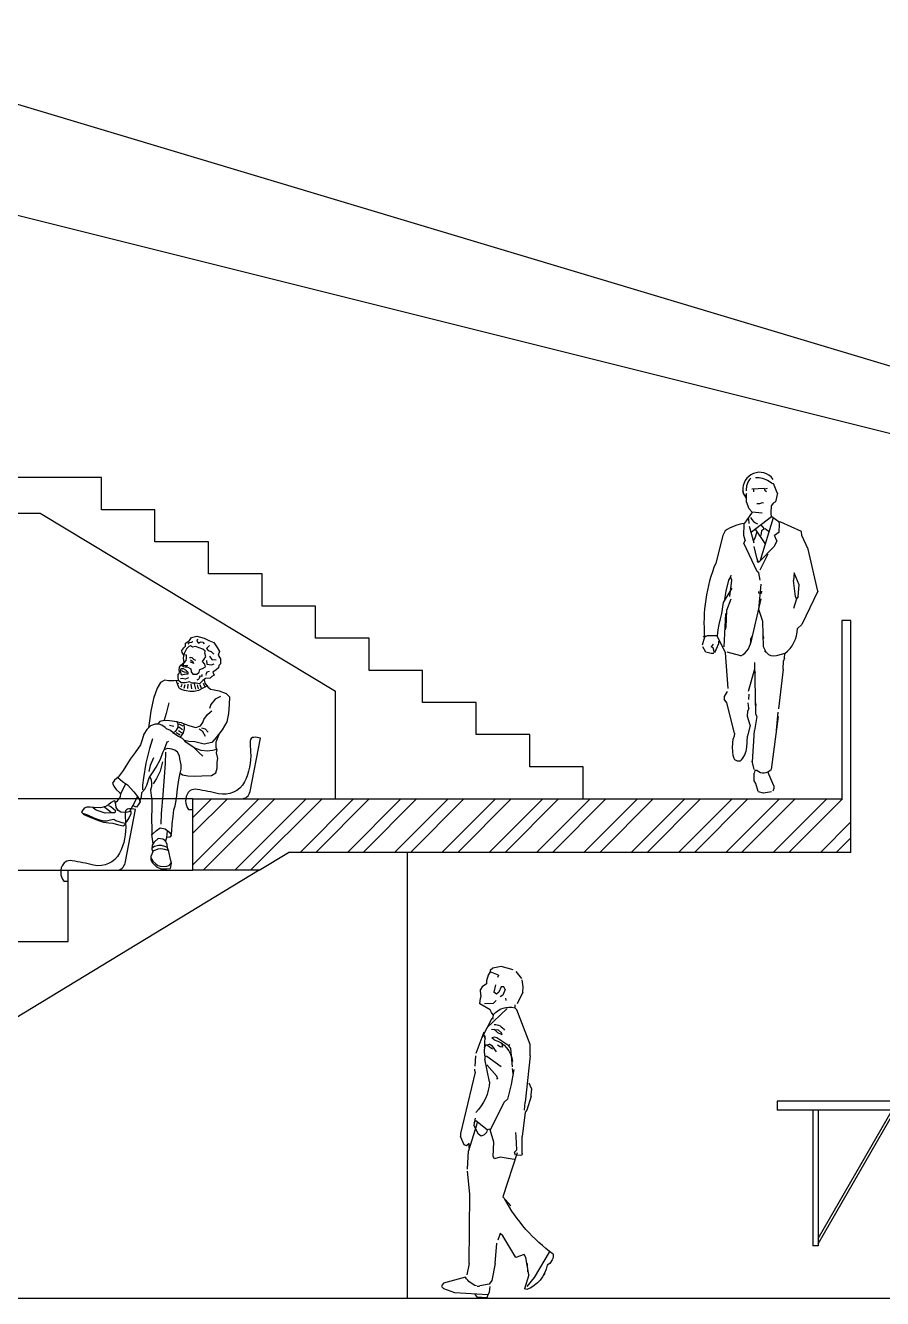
# Model space of a CAD drawing. Header units: inches. Extents: x 21 to 132, y 19 to 196.
# Drawn here: x 95.21 to 100.01, y 47.57 to 54.7 of the extents above; entities that cross this region are included whole.
import ezdxf

# ---------------------------------------------------------------- set-up
doc = ezdxf.new("R2010")
doc.units = ezdxf.units.IN
doc.header["$MEASUREMENT"] = 0
for name, color, linetype in [('fur', 253, 'Continuous'), ('FURN', 253, 'Continuous'), ('gradient', 240, 'Continuous'), ('inwall', 41, 'Continuous'), ('wall', 7, 'Continuous')]:
    doc.layers.add(name, color=color, linetype=linetype)

# ---------------------------------------------------------------- blocks, each defined once
blk = doc.blocks.new('4')
for p, q in [((-0.2531, 1.7135), (-0.186, 1.7316)), ((-0.186, 1.7316), (-0.1395, 1.7212)), ((-0.1395, 1.7212), (-0.124, 1.7083)), ((-0.31, 1.6179), (-0.3048, 1.6566)), ((-0.3022, 1.6644), (-0.2712, 1.7031)), ((-0.1705, 1.6825), (-0.124, 1.7006)), ((-0.1705, 1.6825), (-0.1653, 1.6696)), ((-0.124, 1.7083), (-0.124, 1.7006)), ((-0.124, 1.7006), (-0.1136, 1.6825)), ((-0.1136, 1.6825), (-0.1033, 1.6515)), ((-0.1033, 1.6515), (-0.1033, 1.6334)), ((-0.3074, 1.5869), (-0.31, 1.6179)), ((-0.3074, 1.5869), (-0.2764, 1.5223)), ((-0.2092, 1.6024), (-0.2015, 1.6179)), ((-0.2092, 1.6024), (-0.1963, 1.5714)), ((-0.2015, 1.6179), (-0.186, 1.6179)), ((-0.1963, 1.5714), (-0.1808, 1.5611)), ((-0.186, 1.6179), (-0.173, 1.5869)), ((-0.173, 1.5869), (-0.1601, 1.5766)), ((-0.1601, 1.5766), (-0.1446, 1.5869)), ((-0.155, 1.6282), (-0.1446, 1.5869)), ((-0.1033, 1.6334), (-0.08, 1.6179)), ((-0.08, 1.6179), (-0.0697, 1.6024)), ((-0.0723, 1.5714), (-0.0697, 1.6024)), ((-0.0723, 1.5714), (-0.0697, 1.5533)), ((-0.2738, 1.4887), (-0.2635, 1.4991)), ((-0.2635, 1.5171), (-0.2635, 1.4991)), ((-0.2144, 1.5404), (-0.2118, 1.5533)), ((-0.1575, 1.5404), (-0.142, 1.5249)), ((-0.142, 1.5249), (-0.093, 1.5223)), ((-0.124, 1.4887), (-0.0671, 1.5223)), ((-0.0671, 1.5223), (-0.0697, 1.5533)), ((-0.3485, 1.295), (-0.2738, 1.4887)), ((-0.2195, 1.4965), (-0.1051, 1.3874)), ((-0.142, 1.4603), (-0.1317, 1.4732)), ((-0.142, 1.4603), (-0.1395, 1.4448)), ((-0.142, 1.4371), (-0.1395, 1.4448)), ((-0.1347, 1.4409), (-0.0775, 1.3311)), ((-0.1317, 1.4732), (-0.124, 1.4887)), ((-0.1911, 1.3492), (-0.1679, 1.3596)), ((-0.1911, 1.3492), (-0.1885, 1.3596)), ((-0.1885, 1.3596), (-0.1705, 1.3751)), ((-0.1705, 1.3751), (-0.1317, 1.3776)), ((-0.1679, 1.3596), (-0.155, 1.3725)), ((-0.155, 1.3725), (-0.1472, 1.3776)), ((-0.09, 1.364), (-0.0439, 1.2433)), ((-0.3485, 1.2304), (-0.3485, 1.295)), ((-0.2402, 1.2717), (-0.2299, 1.2872)), ((-0.2325, 1.295), (-0.2299, 1.2872)), ((-0.2299, 1.2872), (-0.1627, 1.3311)), ((-0.1963, 1.2795), (-0.1911, 1.295)), ((-0.1808, 1.2821), (-0.1653, 1.2898)), ((-0.1627, 1.3311), (-0.1472, 1.3363)), ((-0.1601, 1.2536), (-0.1369, 1.2846)), ((-0.1472, 1.3363), (-0.1343, 1.3311)), ((-0.1472, 1.3208), (-0.1343, 1.3311)), ((-0.1369, 1.2846), (-0.1189, 1.2966)), ((-0.1369, 1.2691), (-0.1059, 1.2898)), ((-0.1214, 1.295), (-0.1059, 1.2898)), ((-0.1059, 1.2898), (-0.0981, 1.2898)), ((-0.0981, 1.2898), (-0.0904, 1.2743)), ((-0.0978, 1.3245), (-0.0904, 1.3466)), ((-0.093, 1.2459), (-0.0959, 1.3431)), ((-0.3485, 1.2304), (-0.3203, 0.9721)), ((-0.2505, 1.1684), (-0.2402, 1.2717)), ((-0.1963, 1.2795), (-0.1808, 1.2821)), ((-0.186, 1.1684), (-0.1059, 1.2278)), ((-0.1059, 1.2278), (-0.0955, 1.2278)), ((-0.0955, 1.2278), (-0.0955, 1.2123)), ((-0.093, 1.2459), (-0.093, 1.2304)), ((-0.0413, 1.1736), (-0.0439, 1.2304)), ((-0.2574, 1.1541), (-0.2428, 1.0702)), ((-0.2531, 1.1296), (-0.2505, 1.1606)), ((-0.1627, 1.1167), (-0.1059, 1.1813)), ((-0.1214, 1.0857), (-0.0955, 1.2123)), ((-0.0413, 1.14), (-0.0387, 1.1555)), ((-0.3565, 1.047), (-0.3435, 1.078)), ((-0.2428, 1.0702), (-0.2221, 0.9876)), ((-0.1679, 1.1012), (-0.1627, 1.1167)), ((-0.1679, 1.1012), (-0.1601, 1.1012)), ((-0.0413, 1.14), (0.0414, 0.7964)), ((-0.3565, 1.047), (-0.3565, 1.0366)), ((-0.3539, 1.0056), (-0.3565, 1.0366)), ((-0.3539, 1.0056), (-0.3306, 0.9256)), ((-0.3177, 0.9256), (-0.3203, 0.9721)), ((-0.2221, 0.9876), (-0.204, 0.9721)), ((-0.204, 0.9721), (-0.124, 0.8171)), ((-0.3306, 0.9256), (-0.3203, 0.9152)), ((-0.3203, 0.9152), (-0.3048, 0.7783)), ((-0.1085, 0.8171), (-0.0439, 0.8661)), ((-0.0516, 0.8584), (-0.049, 0.8429)), ((-0.0413, 0.8816), (-0.0335, 0.8429)), ((-0.0413, 0.8661), (-0.0335, 0.8532)), ((-0.2712, 0.7783), (-0.2686, 0.8016)), ((-0.1446, 0.7473), (-0.124, 0.8171)), ((-0.1214, 0.8196), (-0.1085, 0.8171)), ((-0.1085, 0.8171), (-0.1033, 0.8016)), ((-0.1033, 0.8016), (-0.0904, 0.7886)), ((-0.0904, 0.7886), (-0.0749, 0.7809)), ((-0.0749, 0.7809), (-0.0594, 0.7912)), ((-0.0594, 0.7912), (-0.0335, 0.8429)), ((-0.049, 0.8429), (-0.0025, 0.6982)), ((0.0414, 0.7964), (0.0414, 0.7783)), ((-0.3048, 0.6827), (-0.3048, 0.7783)), ((-0.2738, 0.7034), (-0.2712, 0.7783)), ((-0.142, 0.6672), (-0.1446, 0.7473)), ((-0.0077, 0.7137), (-0.0077, 0.7396)), ((-0.0077, 0.7396), (0.0078, 0.7266)), ((0.0078, 0.7266), (0.0207, 0.7318)), ((0.0207, 0.7318), (0.0414, 0.7783)), ((-0.3048, 0.6827), (-0.3022, 0.675)), ((-0.3022, 0.675), (-0.2945, 0.6724)), ((-0.2945, 0.6724), (-0.2712, 0.675)), ((-0.2764, 0.6879), (-0.1963, 0.4399)), ((-0.2738, 0.7034), (-0.2609, 0.6905)), ((-0.266, 0.675), (-0.2609, 0.6905)), ((-0.2583, 0.6491), (-0.1808, 0.6621)), ((-0.1808, 0.6621), (-0.1498, 0.6543)), ((-0.1498, 0.6543), (-0.142, 0.6672)), ((0.0026, 0.5949), (-0.0025, 0.6982)), ((-0.0103, 0.4554), (0.0026, 0.5846)), ((-0.2402, 0.3908), (-0.1963, 0.4399)), ((-0.0077, 0.0679), (-0.0103, 0.4554)), ((-0.2686, 0.1015), (-0.1963, 0.2229)), ((-0.1963, 0.2229), (-0.1808, 0.2358)), ((-0.1808, 0.2358), (-0.1679, 0.1971)), ((-0.1524, 0.0679), (-0.1627, 0.1816)), ((-0.4727, 0.0886), (-0.4598, 0.0679)), ((-0.4624, 0.1299), (-0.4546, 0.1299)), ((-0.4546, 0.1299), (-0.372, -0.0122)), ((-0.341, 0.0033), (-0.3255, 0.1015)), ((-0.3255, 0.1015), (-0.3151, 0.117)), ((-0.3151, 0.117), (-0.2686, 0.1015)), ((-0.4598, 0.0679), (-0.4443, 0.0576)), ((-0.4314, 0.0111), (-0.4262, 0.0033)), ((-0.341, 0.0033), (-0.3177, -0.0742)), ((-0.3358, 0.0214), (-0.3332, 0.0679)), ((-0.1524, 0.0679), (-0.1343, -0.0277)), ((-0.0077, 0.0679), (0.0052, 0.0033)), ((-0.372, -0.0122), (-0.3306, -0.0613)), ((-0.1343, -0.0277), (-0.1188, -0.0484)), ((-0.1214, -0.0923), (-0.124, -0.0613)), ((-0.1188, -0.0484), (-0.0671, -0.0587)), ((-0.0645, -0.0613), (-0.0516, -0.0613)), ((0.013, -0.0096), (0.137, -0.0432)), ((0.1344, -0.0742), (0.1473, -0.0613)), ((0.137, -0.0432), (0.1473, -0.0587)), ((-0.3306, -0.0794), (-0.3177, -0.0742)), ((-0.1214, -0.0923), (-0.111, -0.1078)), ((-0.111, -0.1078), (0.0724, -0.0974)), ((-0.111, -0.1078), (-0.1059, -0.1259)), ((-0.1059, -0.1259), (-0.0516, -0.1207)), ((-0.0516, -0.1207), (-0.0413, -0.1052)), ((0.0724, -0.0974), (0.1344, -0.0742))]:
    blk.add_line(p, q)
for centre, radius, start, end in [((-0.2312, 1.3906), 0.1131, 38.01282, 106.58633), ((-0.1489, 1.3415), 0.0646, 88.53174, 148.6993), ((-0.1054, 1.1806), 0.1463, 106.593, 172.60968), ((0.1495, 1.1031), 0.2714, 183.67133, 224.57059), ((-1.0408, 0.8897), 0.954, 306.16757, 330.98499), ((-0.4288, 0.1118), 0.0497, 171.02748, 207.89691), ((-0.2619, 0.0934), 0.1859, 191.10316, 248.29526), ((-0.0818, 0.0464), 0.1101, 287.32986, 329.405)]:
    blk.add_arc(centre, radius, start, end)
blk = doc.blocks.new('6')
for p, q in [((-0.0356, 1.7268), (-0.0406, 1.7118)), ((-0.0256, 1.7418), (-0.0356, 1.7268)), ((-0.0181, 1.7493), (-0.0256, 1.7418)), ((0.0969, 1.7218), (0.0844, 1.7318)), ((0.1069, 1.7418), (0.0945, 1.7583)), ((0.1094, 1.7168), (0.0969, 1.7218)), ((0.1301, 1.6649), (0.1083, 1.7195)), ((-0.0606, 1.6643), (-0.0631, 1.6793)), ((-0.0437, 1.6389), (-0.0606, 1.6643)), ((-0.0431, 1.6643), (-0.0506, 1.6493)), ((-0.0431, 1.6793), (-0.0406, 1.7118)), ((-0.0431, 1.6168), (-0.0431, 1.6643)), ((0.0569, 1.6918), (-0.0131, 1.6893)), ((-0.0031, 1.6893), (-0.0031, 1.6743)), ((0.0719, 1.6918), (0.0594, 1.6893)), ((0.0619, 1.6793), (0.0594, 1.6893)), ((0.0694, 1.6743), (0.0619, 1.6793)), ((0.1306, 1.6654), (0.1194, 1.6168)), ((-0.0289, 1.5775), (-0.0431, 1.6168)), ((-0.0106, 1.5593), (-0.0289, 1.5775)), ((0.0294, 1.6068), (0.0144, 1.6068)), ((0.0444, 1.6118), (0.0294, 1.6068)), ((0.0519, 1.6093), (0.0444, 1.6118)), ((0.0944, 1.5543), (0.0969, 1.5968)), ((0.1069, 1.6093), (0.0969, 1.5968)), ((0.1194, 1.6168), (0.1069, 1.6093)), ((-0.0456, 1.5118), (-0.0556, 1.4968)), ((-0.0106, 1.5593), (-0.0456, 1.5118)), ((-0.0281, 1.4968), (-0.0306, 1.5218)), ((0.0969, 1.5343), (-0.0156, 1.4468)), ((0.0444, 1.5543), (-0.0106, 1.5593)), ((0.1073, 1.5284), (0.0344, 1.2893)), ((0.0969, 1.5343), (0.0944, 1.5543)), ((0.1394, 1.5043), (0.0994, 1.5343)), ((0.1419, 1.4918), (0.1394, 1.5043)), ((0.1494, 1.5043), (0.1394, 1.5043)), ((0.2644, 1.4518), (0.1494, 1.5043)), ((-0.1756, 1.4293), (-0.2156, 1.2743)), ((-0.1631, 1.4543), (-0.1756, 1.4293)), ((-0.0581, 1.4293), (-0.0556, 1.4918)), ((-0.0506, 1.4018), (-0.0581, 1.4293)), ((-0.0006, 1.3868), (-0.0256, 1.4793)), ((0.0144, 1.4493), (0.0044, 1.4143)), ((0.0619, 1.3843), (0.0069, 1.4643)), ((0.0419, 1.4543), (0.0369, 1.4293)), ((0.0569, 1.4668), (0.0394, 1.4893)), ((0.0569, 1.4668), (0.0419, 1.4543)), ((0.0794, 1.4518), (0.0619, 1.4668)), ((0.1394, 1.4468), (0.1144, 1.4293)), ((0.1269, 1.3993), (0.1144, 1.4293)), ((0.1394, 1.4468), (0.1419, 1.4918)), ((0.2669, 1.4293), (0.2644, 1.4518)), ((0.3019, 1.3518), (0.2669, 1.4293)), ((-0.0506, 1.4018), (-0.0581, 1.3868)), ((0.0169, 1.2268), (-0.0581, 1.3868)), ((0.0044, 1.4143), (-0.0031, 1.4018)), ((0.0144, 1.3043), (-0.0006, 1.3668)), ((0.1119, 1.3668), (0.0244, 1.2768)), ((0.1269, 1.3993), (0.1119, 1.3668)), ((0.0244, 1.2768), (0.0144, 1.3043)), ((0.0244, 1.2768), (0.0169, 1.2893)), ((0.0769, 1.3243), (0.0319, 1.2343)), ((0.3569, 1.1168), (0.3019, 1.3518)), ((0.0269, 1.2193), (0.0169, 1.2268)), ((0.0344, 1.1793), (0.0269, 1.2193)), ((0.2242, 1.2203), (0.2205, 1.1758)), ((0.2512, 1.1525), (0.2242, 1.2203)), ((-0.1431, 1.1793), (-0.1581, 1.1168)), ((-0.1331, 1.1968), (-0.1431, 1.1793)), ((-0.1356, 1.0868), (-0.1256, 1.1793)), ((-0.1306, 1.2068), (-0.1331, 1.1968)), ((-0.1256, 1.1793), (-0.1331, 1.1968)), ((0.0269, 1.0143), (0.0394, 1.1568)), ((0.2319, 1.0868), (0.2205, 1.1758)), ((0.2469, 1.0868), (0.2512, 1.1525)), ((-0.1256, 1.1343), (-0.1731, 1.0543)), ((-0.1581, 1.1168), (-0.1656, 1.0718)), ((-0.1306, 1.0718), (-0.1556, 1.0093)), ((0.0369, 1.0743), (-0.0204, 0.8243)), ((0.0244, 1.1143), (0.0244, 1.1068)), ((0.0319, 1.1043), (0.0244, 1.1068)), ((0.0394, 1.1043), (0.0319, 1.1043)), ((0.0419, 1.1168), (0.0394, 1.1043)), ((0.2369, 1.0743), (0.2212, 1.0197)), ((0.2369, 1.0743), (0.2319, 1.0868)), ((0.2469, 1.0868), (0.2369, 1.0743)), ((0.3569, 1.1168), (0.2669, 0.9293)), ((-0.1731, 1.0543), (-0.1831, 0.9918)), ((-0.1556, 1.0093), (-0.1581, 0.9143)), ((0.0494, 0.9468), (0.0269, 1.0143)), ((-0.1981, 0.9293), (-0.2031, 0.8993)), ((-0.1906, 0.9618), (-0.1981, 0.9293)), ((-0.1831, 0.9918), (-0.1906, 0.9618)), ((-0.1681, 0.8043), (-0.1581, 0.9918)), ((0.0519, 0.8043), (0.0494, 0.9468)), ((0.2669, 0.9293), (0.2419, 0.9068)), ((-0.2781, 0.8593), (-0.2906, 0.8143)), ((-0.2781, 0.8593), (-0.2831, 0.8668)), ((-0.2631, 0.8668), (-0.2781, 0.8593)), ((-0.2081, 0.8668), (-0.2631, 0.8668)), ((-0.2031, 0.8993), (-0.2081, 0.8668)), ((-0.1606, 0.7718), (-0.2081, 0.8668)), ((-0.1581, 0.9143), (-0.1631, 0.8993)), ((-0.0106, 0.8668), (-0.0181, 0.8518)), ((0.0544, 0.8518), (0.0519, 0.8668)), ((-0.2706, 0.7743), (-0.2881, 0.8043)), ((-0.2306, 0.8193), (-0.2406, 0.8043)), ((-0.2306, 0.7993), (-0.2406, 0.8043)), ((-0.2231, 0.7718), (-0.2306, 0.7993)), ((-0.2006, 0.8218), (-0.2231, 0.7718)), ((-0.2006, 0.8368), (-0.2006, 0.8218)), ((0.0669, 0.7743), (0.0519, 0.8043)), ((-0.2406, 0.7668), (-0.2706, 0.7743)), ((-0.2256, 0.7668), (-0.2406, 0.7668)), ((-0.1456, 0.5718), (-0.1606, 0.7718)), ((-0.0756, 0.7543), (-0.1506, 0.7743)), ((0.0094, 0.4293), (0.0044, 0.7168)), ((0.0794, 0.7618), (0.0587, 0.7825)), ((0.1719, 0.7668), (0.1307, 0.7573)), ((0.1619, 0.6793), (0.1644, 0.7268)), ((0.1694, 0.7418), (0.1644, 0.7268)), ((0.1694, 0.7418), (0.1719, 0.7668)), ((0.0019, 0.6793), (-0.0331, 0.5543)), ((0.0069, 0.6568), (0.0019, 0.6718)), ((0.1619, 0.6793), (0.1369, 0.4568)), ((-0.1506, 0.5543), (-0.1681, 0.5268)), ((-0.1681, 0.5268), (-0.1681, 0.5118)), ((-0.1531, 0.4918), (-0.1681, 0.5118)), ((-0.0306, 0.5093), (-0.0281, 0.5393)), ((-0.1106, 0.3218), (-0.1531, 0.4918)), ((-0.0381, 0.4143), (-0.0356, 0.4468)), ((-0.0306, 0.4618), (-0.0356, 0.4468)), ((-0.0306, 0.4618), (-0.0331, 0.4918)), ((0.0119, 0.4768), (0.0094, 0.4918)), ((0.0144, 0.4143), (0.0094, 0.4293)), ((0.1244, 0.3368), (0.1344, 0.4393)), ((-0.0231, 0.3668), (-0.0381, 0.4143)), ((-0.0231, 0.3668), (-0.0381, 0.3043)), ((0.0144, 0.4143), (0.0019, 0.3368)), ((0.1344, 0.4143), (0.0944, 0.1168)), ((-0.1206, 0.2418), (-0.1181, 0.2893)), ((-0.1131, 0.3043), (-0.1181, 0.2893)), ((-0.1106, 0.3218), (-0.1131, 0.3043)), ((-0.0406, 0.2418), (-0.0381, 0.3043)), ((-0.0094, 0.1603), (0.0019, 0.3368)), ((-0.1181, 0.1968), (-0.1206, 0.2418)), ((-0.1131, 0.1793), (-0.1181, 0.1968)), ((-0.1081, 0.1718), (-0.1131, 0.1793)), ((-0.0931, 0.1643), (-0.1081, 0.1718)), ((-0.0781, 0.1643), (-0.0931, 0.1643)), ((-0.0006, 0.1168), (-0.0106, 0.1643)), ((0.0044, 0.1118), (-0.0006, 0.0968)), ((-0.0006, 0.0543), (-0.0006, 0.0968)), ((0.0169, 0.1118), (0.0044, 0.1118)), ((0.1094, 0.0268), (0.0769, 0.1043)), ((0.0094, 0.0393), (-0.0006, 0.0543)), ((0.0219, -0.0057), (0.0094, 0.0393)), ((0.1094, 0.0118), (0.1044, -0.0032)), ((0.1094, 0.0268), (0.1094, 0.0118)), ((0.0519, -0.0157), (0.0244, -0.0082)), ((0.0969, -0.0082), (0.0519, -0.0157))]:
    blk.add_line(p, q)
for centre, radius, start, end in [((0.0308, 1.6885), 0.0945, 47.57435, 194.78891), ((0.0144, 1.6207), 0.1313, 57.78509, 93.27433), ((0.0446, 1.5635), 0.0736, 207.65378, 249.97565), ((-0.0096, 1.2232), 0.2775, 99.54898, 123.59354), ((0.6154, 0.937), 0.8969, 157.90522, 184.96576), ((0.0633, 0.9086), 0.1786, 307.44623, 359.42336), ((-0.1225, 0.8477), 0.1044, 296.65901, 2.28175), ((0.1125, 0.8363), 0.0815, 245.99936, 289.22871), ((-0.177, 0.26), 0.1375, 315.93936, 352.41844), ((0.0529, 0.1564), 0.0573, 231.02887, 316.35388)]:
    blk.add_arc(centre, radius, start, end)
blk = doc.blocks.new('fiberseat02')
blk.add_lwpolyline([(10.78, 34, 0.084607), (7.05, 34.47, 0.394529), (5.03, 32.41, 0.024864), (5.19, 26.29, -0.138661), (1.78, 9.51, -0.345282), (-12.73, 2.86, 0.017769), (-24.8, 5.3, 0.174535), (-28.63, 4.6, 0.105123), (-29.67, 3.65, 0.33233), (-29.51, -6.05), (-27.08, -6.05), (-27.08, 0), (0, 0, 0.358624), (4.91, 4.04)], format="xyb", close=True)
blk = doc.blocks.new('Man082')
for points in [[(14.06, 66.77), (14.91, 68.12), (15.15, 69.34), (14.08, 70.74), (13, 71.82), (13.02, 73.52), (10.89, 74.97), (9.8, 76.53), (6.8, 77.3), (2.59, 76.25), (0.02, 74.93), (-2.71, 73.81), (-4.63, 71), (-5.9, 68.72), (-5.24, 66.8), (-6.62, 64.73), (-6.55, 61.8), (-5.6, 60.99), (-5.4, 59.56), (-4.16, 58.44), (-2.14, 57.17), (-2.93, 55.49), (-1.59, 54.75), (-0.8, 53.78), (1.92, 53.67), (3.38, 52.49), (5.23, 50.72), (7.16, 51.04), (9.53, 50.94), (10.89, 51.85), (13.34, 51.19), (15.59, 51.19), (17.1, 52.49), (17.27, 54.54), (17.13, 55.97), (16.22, 56.94), (16.69, 58.39), (16.44, 59.93), (15.46, 61.23), (14.27, 60.32), (13.23, 60.18), (12.06, 60.15), (10.1, 59.11), (9.93, 57.34), (9.07, 56.16), (6.71, 56.1), (5.52, 57.13), (4.99, 58.66), (3.48, 59.22), (1.92, 60.18), (2.32, 61.62), (3.5, 63.08), (2.59, 64.39), (1.78, 66.04), (2.23, 67.92), (2.15, 68.91), (3.29, 70.09), (5.41, 70.8), (7.49, 71.63), (9.11, 71.18), (10.3, 71.91), (11.13, 71.6), (12.44, 70.31), (13.25, 68.68), (13.82, 67.65)], [(11.5, 56.17), (11.65, 57.06), (12.83, 58.3), (14.3, 59.1), (15.4, 59.13), (15.91, 58.64), (16.09, 57.82), (15.95, 57.21), (15.75, 56.21), (14.93, 55.64), (13.66, 56.11), (12.77, 56.25), (12, 56.18)], [(43.7, -20.79), (44.92, -21.14), (46.3, -21.5), (49.33, -21.25), (50.91, -20.4), (51.86, -18.65), (52.1, -16.88), (52.65, -15), (53.49, -15.04), (54.72, -15.78), (56.25, -17.07), (57.97, -18.02), (60.81, -18.83), (64.49, -18.68), (66.48, -18.52), (68.41, -18.43), (69.8, -19), (70.82, -20.29), (71.29, -21.34), (70.06, -22.58), (66.06, -24.33), (61.76, -25.98), (59.02, -26.82), (56.1, -27.22), (53.9, -27.43), (50.61, -28.34), (48.09, -28.96), (46.85, -28.21), (46.72, -27.38), (45.82, -26.36), (44.71, -24.4), (43.51, -21.94), (43.49, -21.24)], [(31.45, -43.43), (32.5, -46.1), (32.54, -47.75), (31.86, -49.48), (29.34, -51.97), (26.93, -53.02), (23.52, -53.1), (21.42, -52.87), (20.84, -49.91), (21.45, -47.75), (22.34, -43.32), (23.12, -41.2), (23.34, -39.37), (24.35, -37.36), (25.87, -36.33), (28.4, -36.05), (30.59, -38.04), (31.69, -39.78), (32.01, -42.03)]]:
    blk.add_lwpolyline(points, close=True)
for points in [[(-0.4, 72.1), (1.34, 70.44), (0.37, 69.42), (-1.38, 68.72), (-2.83, 67.36)], [(6.4, 75.74), (6.65, 74.47), (5.74, 73.41), (4.67, 74.27), (3.3, 73.95), (2.71, 73.01)], [(9.35, 74.65), (9.53, 73.83), (11.25, 73.59), (11.71, 72.89)], [(-0.32, 66.1), (-1.71, 64.35), (-4.07, 64.12)], [(10.52, 64.97), (10.45, 65.63), (9.51, 65.34), (8.65, 64.42), (7.4, 63.9)], [(12, 60.86), (12.56, 60.72), (13.15, 60.73), (14.03, 60.97), (14.35, 61.31), (13.84, 62.45), (12.7, 63.75), (12.61, 64.85), (12.52, 66.63), (13.18, 66.97)], [(14.06, 66.77), (14.24, 66.16), (14.37, 65.06), (14.18, 63.78), (14.1, 62.57), (14.9, 61.66), (15.76, 60.83)], [(1.39, 63.65), (1.06, 61.76), (-1.53, 61.37), (-2.92, 61.94)], [(-0.12, 57.54), (1.21, 57.25), (1.64, 55.82), (1.48, 55.42)], [(10.31, 64.13), (9.23, 63.44), (8.6, 62.06), (9.21, 62.34), (10.35, 62.7), (10.29, 63.03)], [(15.41, 58.58), (14.94, 57.84), (13.85, 57.38), (12.42, 57.12)], [(2.6, 52.8), (2.2, 50.98), (0.64, 49.01), (-0.98, 47.71), (-3.07, 47.33), (-5.81, 46.82), (-9.75, 45.23), (-11.51, 43.37), (-11.41, 39.12), (-11.02, 34.12), (-10.03, 29.27), (-7.43, 24.81), (-4.02, 20.59), (-1.7, 17.78), (2.63, 16.85), (7.89, 18.12), (11.15, 18.37), (13.72, 18.88), (14.86, 20.05), (17.08, 21.21), (20.14, 23.11), (18.51, 24.18), (17.29, 26.24), (17.2, 28.05), (17.72, 29.45), (15.57, 29.01), (13.89, 28.3), (10.72, 27.12), (7.21, 26.22), (4.7, 27.15), (3.39, 28.93), (2.73, 30.75), (0.79, 33.41), (-0.78, 34.7), (-1.73, 35.49)], [(1, 49.46), (1.07, 49.3), (3.04, 48.35), (5.83, 46.99), (8.27, 46.32), (10.58, 46.38), (13.59, 47), (15.57, 47.55), (16.65, 48.24), (16.92, 49.13), (18.38, 52.44)], [(3.24, 51.05), (2.4, 49.27)], [(3.89, 55.92), (3.92, 54.82), (5.02, 54.91), (5.44, 53.71), (6.06, 53.17), (6.73, 52.75)], [(5.02, 50.33), (4.3, 48.27)], [(6.46, 50.14), (5.92, 47.76)], [(8.16, 50.68), (7.47, 47.58)], [(10.09, 50.4), (9.78, 47.86)], [(11.33, 53.96), (13.33, 53.35), (14.93, 53.71), (15.87, 53.45)], [(11.75, 50.49), (12.03, 47.96)], [(13.47, 50.09), (13.96, 48.11)], [(15.17, 50.19), (15.71, 48.77)], [(17.09, 50.9), (17.59, 50.58)], [(17.1, 52.49), (19.55, 52.39), (22.53, 52.24), (24.73, 52.63), (27.12, 51.36), (29.02, 48.21), (31.04, 42.46), (32.58, 35.28), (33.21, 29.98), (33.77, 25.99)], [(-6.62, 43.49), (-3.6, 42.07), (-1.15, 39.1), (-0.39, 36.74)], [(22.43, 39.93), (23.96, 34.12), (25.09, 30.29), (25.34, 30.01)], [(17.72, 29.45), (22.12, 29.83), (24.98, 30.07), (27.48, 29.62), (28.78, 28.11)], [(-4.55, 13.58), (-4.1, 14.92), (-4.02, 18.06), (-5.88, 22.9)], [(4.06, 26.04), (2.04, 25.37), (0.32, 23.63)], [(5.35, 25.45), (3.77, 24.26), (2.03, 21.29)], [(15.99, 20.65), (14.4, 22.75), (13.67, 25.49), (13.75, 28.25)], [(16.76, 28.15), (14.58, 27.11)], [(17.06, 24.58), (14.72, 22.92)], [(16.84, 26.5), (14.85, 24.97)], [(18.3, 23.45), (16.02, 22.13)], [(19.61, 26.79), (21.96, 27.35)], [(19.91, 23.26), (21.54, 24.47), (23.72, 25.52), (24.42, 26.19), (26.37, 27.56)], [(26.37, 27.56), (27.79, 28.09), (30.1, 28.14), (32.67, 27.1), (34.7, 25.05), (36.48, 22.45), (37.33, 19.22), (38.33, 16.43), (41.3, 12.09), (44.15, 8.4), (48.11, 2.17), (50.78, -1.58), (52.83, -3.25), (53.91, -5.04), (53.29, -6.77), (51.94, -8.5), (50.11, -10.2), (49.35, -10.84)], [(16.06, 0.81), (15.56, 0.15), (14.73, -0.31), (11.72, -0.93), (7.97, -1.07), (3.89, -0.9), (-1.48, -0.63), (-3.83, 0.85), (-4.6, 3.33), (-4.68, 6.68), (-4.95, 8.77), (-4.36, 11.93), (-4.58, 13.8), (-2.08, 13.31), (0.8, 12.94), (4.26, 13.24), (6.4, 13.96), (8.19, 14.71), (12.92, 18.02), (13.66, 18.87)], [(8.49, 14.92), (5.61, 12.17), (3.34, 10.13)], [(21.14, -34.29), (20.68, -31.93), (20.64, -27.79), (19.99, -23.72), (19.57, -19.98), (18.79, -17.75), (18.14, -13.68), (17.63, -8.23), (16.74, -3.13), (16.14, 0.56), (15.43, 2.75), (15.54, 5.35), (16.24, 8.57), (16.46, 10.39), (17.58, 12.4), (18.99, 13.43), (20.8, 14.13), (21.9, 14.22), (23.27, 14.36), (25.09, 13.61)], [(38.64, -15.12), (37.7, -12.66), (37.53, -10.17), (35.9, -8.45), (34.74, -6.22), (33.54, -2.06), (31.65, 0.71), (29.58, 3.93), (27.16, 8.5), (25.74, 12.22), (24.88, 14.07), (23.29, 18.11), (22.35, 18.53)], [(31.63, 19.91), (33.19, 14.38), (35.38, 6.21), (36.68, -2.03), (37.1, -6.06), (37.23, -8.75)], [(24.26, 12.4), (24.46, 5.95), (25.08, -1.49), (25.87, -11.51), (26.68, -21.97), (26.93, -27.97)], [(31, 9.14), (32.93, 4.83), (33.72, 1.6)], [(26.04, 6.98), (27.21, 1.66), (29.29, -2.38), (31.2, -5.47)], [(33.11, -1.44), (32.24, -3.13), (32.12, -5.18), (32.22, -6.88), (32.65, -8.86), (32.34, -11.84), (32.02, -14.61), (31.95, -18.47), (32.22, -24.93), (31.96, -30.78), (31.93, -34.04), (31.25, -33.22), (29.39, -31.45), (27.2, -29.95), (24.41, -30.57), (22.36, -32.29), (21.28, -33.57), (21.13, -34.35), (21.92, -35.21), (22.43, -35.31), (23.58, -35.45)], [(51.06, -1.81), (48.31, -4.02), (45.66, -6.01), (42.11, -9.91), (39.97, -12.54), (39.01, -14), (38.5, -15.56), (39.19, -16.64), (40.6, -18.48), (41.65, -18.08), (42.45, -17.4)], [(52.41, -15.82), (51.28, -14.92), (49.51, -12.75), (49.35, -10.84), (46.55, -5.34)], [(44.26, -20.95), (42.45, -17.4), (39.93, -12.61)], [(56.19, -17.51), (54.89, -18.14), (53.54, -19.28), (52.34, -20.41), (52.76, -21.56), (53.38, -21.66), (55.37, -21.72), (58.12, -21.77), (62.07, -20.57), (63.53, -19.92), (64.96, -18.65)], [(54.53, -21.7), (55.45, -20.84), (56.58, -19.93), (58.87, -18.28)], [(46.75, -27.52), (48.49, -27.23), (50.17, -26.64), (52.15, -26.15), (53.25, -25.46), (55.13, -25.7), (57.35, -26.35), (58.79, -26.32), (61.09, -25.67), (64.19, -24.54), (67.91, -22.9), (70.71, -21.93)], [(24.22, -37.63), (23.58, -35.45), (23.11, -31.65)], [(31.18, -38.97), (31.93, -33.85)], [(22.54, -42.76), (24.74, -42.2), (26.82, -41.77), (28.59, -42.06), (29.88, -42.47), (31.57, -43.13)], [(23.15, -40.99), (24.7, -40.5), (26.56, -40.02), (28.28, -39.97), (30.38, -40.48), (31.92, -41.36)], [(32.52, -46.93), (31.47, -48.77), (29.67, -50.2), (28.65, -51.15), (26.51, -51.71), (23.53, -51.61), (22.15, -51.15), (20.9, -49.69)]]:
    blk.add_lwpolyline(points)
blk = doc.blocks.new('Pingpong02')
for p, q in [((-124.5, 96), (-124.5, 75)), ((-119.5, 96), (-124.5, 96)), ((-119.5, 96), (-119.5, 75)), ((-124.5, 81), (-264, 81)), ((-264, 81), (-264, 76)), ((20, 81), (-119.5, 81)), ((20, 81), (20, 76)), ((-124.5, 76), (-264, 76)), ((-244, 76), (-244, 0)), ((-241, 1.1), (-197.76, 76)), ((-241, 4.1), (-199.49, 76)), ((-241, 76), (-241, 0)), ((-124.5, 75), (-119.5, 75)), ((-123.5, 72), (-120.5, 72)), ((-123.5, 72), (-123.5, 71.5)), ((-123.5, 71.5), (-120.5, 71.5)), ((-122.25, 75), (-122.25, 72)), ((-121.75, 75), (-121.75, 72)), ((-120.5, 72), (-120.5, 71.5)), ((20, 76), (-119.5, 76)), ((-3, 1.1), (-46.24, 76)), ((-3, 4.1), (-44.51, 76)), ((-3, 76), (-3, 0)), ((0, 76), (0, 0)), ((-241, 0), (-244, 0)), ((0, 0), (-3, 0))]:
    blk.add_line(p, q)

msp = doc.modelspace()

# ---------------------------------------------------------------- hatches: boundary and pattern name
at = {"layer": 'inwall'}
h = msp.add_hatch(dxfattribs=at)
h.set_pattern_fill('ANSI32', color=256, scale=0.5, style=0)
h.set_pattern_definition([(45, (631.12944, 84.60982), (-0.13258252, 0.13258252), []), (45, (631.21783, 84.60982), (-0.13258252, 0.13258252), [])])
h.paths.add_polyline_path([(99.83666, 50.06601), (99.83666, 50.36601), (96.14941, 50.36601), (96.14941, 49.96601), (96.52, 49.96601), (96.68471, 50.06601)])

# ---------------------------------------------------------------- linework, layer by layer
at = {"layer": 'gradient', "color": 252}
for p, q in [((96.14941, 50.36601), (88.94941, 50.36601)), ((88.94941, 49.96601), (95.44941, 49.96601))]:
    msp.add_line(p, q, dxfattribs=at)
at = {"layer": 'gradient'}
for p, q in [((96.52, 49.96601), (94.04941, 48.46601)), ((95.44941, 49.56601), (95.44941, 49.96601)), ((95.44941, 49.96601), (96.14941, 49.96601)), ((94.74941, 49.56601), (95.44941, 49.56601))]:
    msp.add_line(p, q, dxfattribs=at)
at = {"layer": 'inwall'}
for p, q in [((95.34941, 52.16601), (93.24941, 52.16601)), ((95.63666, 52.16601), (95.33666, 52.16601)), ((95.63666, 51.98601), (95.63666, 52.16601)), ((91.84941, 51.96601), (95.29381, 51.96601)), ((95.29381, 51.96601), (96.94914, 50.96858)), ((95.93666, 51.98601), (95.63666, 51.98601)), ((95.93666, 51.80601), (95.93666, 51.98601)), ((96.23666, 51.80601), (95.93666, 51.80601)), ((96.23666, 51.62601), (96.23666, 51.80601)), ((96.53666, 51.62601), (96.23666, 51.62601)), ((96.53666, 51.44601), (96.53666, 51.62601)), ((96.83666, 51.44601), (96.53666, 51.44601)), ((96.83666, 51.26601), (96.83666, 51.44601)), ((99.83666, 51.36601), (99.78666, 51.36601)), ((99.78666, 51.36601), (99.78666, 50.36601)), ((99.83666, 50.06601), (99.83666, 51.36601)), ((97.13666, 51.26601), (96.83666, 51.26601)), ((97.13666, 51.08601), (97.13666, 51.26601)), ((97.43666, 51.08601), (97.13666, 51.08601)), ((97.43666, 50.90601), (97.43666, 51.08601)), ((96.94914, 50.36601), (96.94914, 50.96858)), ((97.73666, 50.90601), (97.43666, 50.90601)), ((97.73666, 50.72601), (97.73666, 50.90601)), ((98.03666, 50.72601), (97.73666, 50.72601)), ((98.03666, 50.54601), (98.03666, 50.72601)), ((98.33666, 50.54601), (98.03666, 50.54601)), ((98.33666, 50.36601), (98.33666, 50.54601)), ((96.14941, 49.96601), (96.14941, 50.36601)), ((96.14941, 50.36601), (99.78666, 50.36601)), ((96.52, 49.96601), (96.68471, 50.06601)), ((99.83666, 50.06601), (96.68471, 50.06601)), ((96.52, 49.96601), (96.14941, 49.96601))]:
    msp.add_line(p, q, dxfattribs=at)
at = {"layer": 'inwall', "color": 8}
msp.add_line((97.34941, 50.06601), (97.34941, 47.56601), dxfattribs=at)
at = {"layer": 'wall'}
for p, q in [((93.52633, 54.75063), (103.47877, 51.76601)), ((93.44941, 54.06601), (103.44941, 51.56601)), ((106.64941, 47.56601), (50.24941, 47.56601))]:
    msp.add_line(p, q, dxfattribs=at)

# ---------------------------------------------------------------- block references
at = {"layer": 'fur', "yscale": 0.01, "zscale": 0.01}
for name, p, xscale in [('Man082', (96.23862, 50.50399), -0.01), ('fiberseat02', (96.42022, 50.36601), 0.01), ('fiberseat02', (95.72022, 49.96601), 0.01), ('Pingpong02', (102.06312, 47.86166), 0.01)]:
    msp.add_blockref(name, p, dxfattribs=dict(at, xscale=xscale))
at = {"layer": 'FURN', "color": 8, "lineweight": 100}
msp.add_blockref('6', (99.29461, 50.41285), dxfattribs=at)
at = {"layer": 'FURN', "xscale": -1}
msp.add_blockref('4', (97.69037, 47.69518), dxfattribs=at)

doc.saveas('drawing.dxf')
